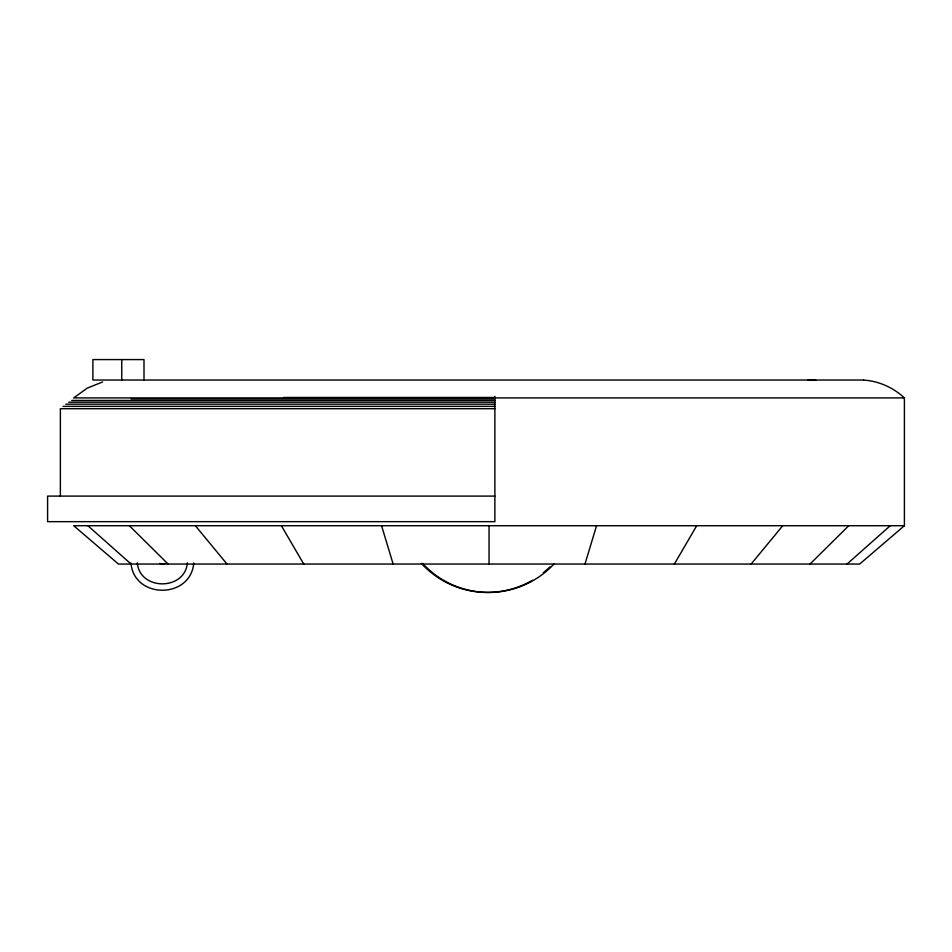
<?xml version="1.0" encoding="UTF-8"?>
<svg xmlns="http://www.w3.org/2000/svg" width="952" height="952" viewBox="0 0 952 952"><rect width="100%" height="100%" fill="white"/><g stroke="black" fill="none" stroke-linecap="round" stroke-linejoin="round"><path stroke-width="1.43" d="M187.389 562.906C184.89 590.811 139.801 590.811 137.314 562.906M193.756 563.072C190.662 599.272 134.03 599.272 130.948 563.072M584.98 564.048L596.559 525.718M674.361 564.048L696.733 525.718M751.116 564.048L782.746 525.718M810.021 564.048L848.756 525.718M847.042 564.048L890.251 525.718M904.4 525.718L859.668 564.048L118.441 564.048L73.721 525.718L904.4 525.718L904.4 397.912C893.321 387.607 878.732 380.978 863.571 380.098M102.626 381.954L87.203 388.13L73.721 397.912L387.452 397.912M863.5 380.026L92.891 380.026L92.891 359.582L144.002 359.582L144.002 380.026M283.553 397.472L494.885 397.472M494.945 397.912L904.4 397.912M131.114 398.84L494.885 398.84M71.697 400.435L494.885 400.435M68.675 402.22L494.885 402.22M65.771 404.195L494.885 404.195M62.999 406.361L494.885 406.361M494.885 408.705L60.381 408.705L60.381 496.099M494.885 496.099L47.6 496.099L47.6 521.66L494.885 521.66L494.885 396.306M814.472 380.3L807.784 380.026L810.676 380.372M812.139 380.36L807.784 380.026L815.804 380.36M87.87 525.718L131.078 564.048M129.365 525.718L168.099 564.048M195.362 525.718L226.992 564.048M281.387 525.718L303.748 564.048M381.562 525.718L393.14 564.048M489.054 525.718L489.054 564.048M121.749 359.582L121.749 380.026M554.159 563.798A89.452 89.452 0 0 1 422.605 563.405M549.911 566.916A89.452 89.452 0 0 1 543.33 572.735M532.477 580.208A89.452 89.452 0 0 1 421.403 563.405M164.91 563.37A5.117 5.117 0 0 1 159.793 563.37"/></g></svg>
